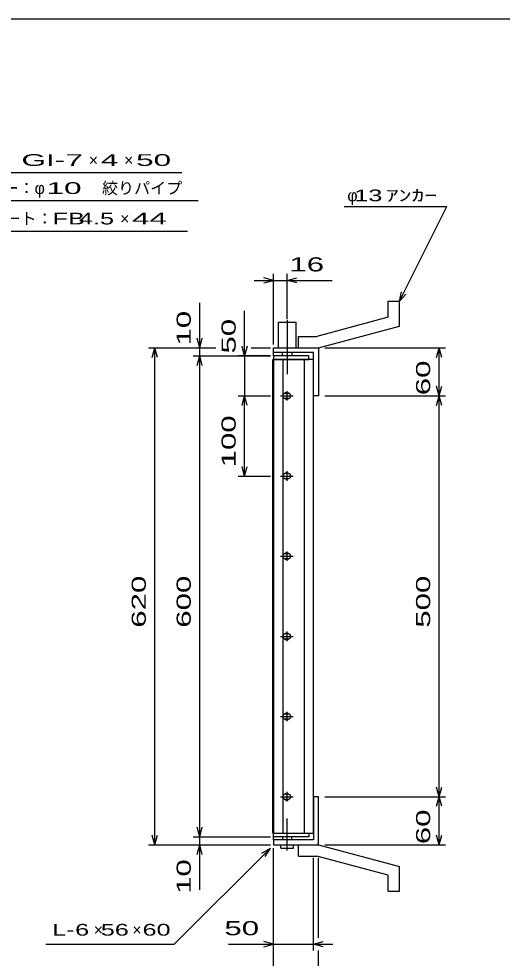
# Model space of a CAD drawing. Units: millimetres, scale not verified. Extents: x -1456 to 1389, y -1026 to 839.
# Drawn here: x -529 to 74, y -333 to 839 of the extents above; entities that cross this region are included whole.
import ezdxf
from ezdxf.enums import TextEntityAlignment as Align

# ---------------------------------------------------------------- set-up
doc = ezdxf.new("R2010")
doc.units = ezdxf.units.MM
doc.header["$LTSCALE"] = 8
doc.linetypes.add('LONG_DASHED_DOTTED', pattern=[15.25, 12, -1.5, 0.25, -1.5])
for name, color, linetype, lineweight in [('0_2', 150, 'Continuous', 25), ('16', 3, 'Continuous', 25), ('19', 6, 'Continuous', 25), ('22', 4, 'Continuous', 25)]:
    doc.layers.add(name, color=color, linetype=linetype, lineweight=lineweight)
doc.styles.add('ベクトル', font='')
doc.styles.get('ベクトル').set_extended_font_data('ベクトル')

msp = doc.modelspace()

# ---------------------------------------------------------------- linework, layer by layer
at = {"layer": '0_2'}
msp.add_line((-1379.2, 838.8), (1388.8, 838.8), dxfattribs=at)
at = {"layer": '16'}
for p, q in [((-211.7, -177), (-211.7, 414)), ((-211.7, 414), (-211, 414)), ((-167, 418.5), (-211, 418.5)), ((-211, 418.5), (-211, 414)), ((-211, 414), (-167, 414)), ((-211, 414), (-211, -177)), ((-161, 414), (-211, 414)), ((-199.5, 414), (-199.5, -177)), ((-172.5, -177), (-172.5, 414)), ((-167, 414), (-167, 418.5)), ((-161, -177), (-161, 414)), ((-202.5, 368.5), (-186.5, 368.5)), ((-192.5, 371.5), (-196.5, 371.5)), ((-196.5, 365.5), (-192.5, 365.5)), ((-194.5, 374.5), (-194.5, 362.5)), ((-192.5, 271.5), (-196.5, 271.5)), ((-194.5, 274.5), (-194.5, 262.5)), ((-202.5, 268.5), (-186.5, 268.5)), ((-196.5, 265.5), (-192.5, 265.5)), ((-202.5, 168.5), (-186.5, 168.5)), ((-192.5, 171.5), (-196.5, 171.5)), ((-196.5, 165.5), (-192.5, 165.5)), ((-194.5, 174.5), (-194.5, 162.5)), ((-192.5, 71.5), (-196.5, 71.5)), ((-194.5, 74.5), (-194.5, 62.5)), ((-202.5, 68.5), (-186.5, 68.5)), ((-196.5, 65.5), (-192.5, 65.5)), ((-202.5, -31.5), (-186.5, -31.5)), ((-192.5, -28.5), (-196.5, -28.5)), ((-196.5, -34.5), (-192.5, -34.5)), ((-194.5, -25.5), (-194.5, -37.5)), ((-192.5, -128.5), (-196.5, -128.5)), ((-194.5, -125.5), (-194.5, -137.5)), ((-202.5, -131.5), (-186.5, -131.5)), ((-196.5, -134.5), (-192.5, -134.5)), ((-211, -177), (-211.7, -177)), ((-211, -177), (-167, -177)), ((-211, -181.5), (-211, -177)), ((-211, -177), (-161, -177)), ((-167, -181.5), (-211, -181.5)), ((-167, -177), (-167, -181.5))]:
    msp.add_line(p, q, dxfattribs=at)
for centre, radius, start, end in [((-196.5, 368.5), 3, 90, 270), ((-194.5, 368.5), 4, 46.6, 133.4), ((-194.5, 368.5), 4, 226.6, 313.4), ((-192.5, 368.5), 3, 270, 90), ((-196.5, 268.5), 3, 90, 270), ((-194.5, 268.5), 4, 46.6, 133.4), ((-192.5, 268.5), 3, 270, 90), ((-194.5, 268.5), 4, 226.6, 313.4), ((-196.5, 168.5), 3, 90, 270), ((-194.5, 168.5), 4, 46.6, 133.4), ((-194.5, 168.5), 4, 226.6, 313.4), ((-192.5, 168.5), 3, 270, 90), ((-196.5, 68.5), 3, 90, 270), ((-194.5, 68.5), 4, 46.6, 133.4), ((-192.5, 68.5), 3, 270, 90), ((-194.5, 68.5), 4, 226.6, 313.4), ((-196.5, -31.5), 3, 90, 270), ((-194.5, -31.5), 4, 46.6, 133.4), ((-194.5, -31.5), 4, 226.6, 313.4), ((-192.5, -31.5), 3, 270, 90), ((-196.5, -131.5), 3, 90, 270), ((-194.5, -131.5), 4, 46.6, 133.4), ((-192.5, -131.5), 3, 270, 90), ((-194.5, -131.5), 4, 226.6, 313.4)]:
    msp.add_arc(centre, radius, start, end, dxfattribs=at)
at = {"layer": '19'}
for p, q in [((-68, 486.5), (-54, 486.5)), ((-68, 466.5), (-68, 486.5)), ((-54, 455.5), (-54, 486.5)), ((-205, 428.5), (-205, 460.5)), ((-205, 460.5), (-183, 460.5)), ((-183, 428.5), (-183, 460.5)), ((-68, 466.5), (-157, 442.5)), ((-155, 428.5), (-54, 455.5)), ((-180, 442.5), (-157, 442.5)), ((-180, 428.5), (-180, 442.5)), ((-211, 418.5), (-211, 428.5)), ((-211, 422.5), (-211, 428.5)), ((-211, 428.5), (-156, 428.5)), ((-161, 422.5), (-211, 422.5)), ((-200, 418.5), (-200, 422.5)), ((-188, 422.5), (-188, 418.5)), ((-180, 428.5), (-155, 428.5)), ((-161, 368.5), (-161, 422.5)), ((-156, 428.5), (-155, 427.5)), ((-155, 427.5), (-155, 368.5)), ((-155, 368.5), (-161, 368.5)), ((-155, -131.5), (-161, -131.5)), ((-161, -131.5), (-161, -185.5)), ((-155, -190.5), (-155, -131.5)), ((-211, -185.5), (-211, -175.5)), ((-211, -185.5), (-211, -191.5)), ((-161, -185.5), (-211, -185.5)), ((-200, -181.5), (-200, -185.5)), ((-188, -185.5), (-188, -181.5)), ((-211, -191.5), (-156, -191.5)), ((-202, -195.5), (-202, -191.5)), ((-202, -195.5), (-186, -195.5)), ((-186, -195.5), (-186, -191.5)), ((-180, -191.5), (-155, -191.5)), ((-180, -205.5), (-180, -191.5)), ((-156, -191.5), (-155, -190.5)), ((-155, -191.5), (-54, -218.5)), ((-180, -205.5), (-157, -205.5)), ((-68, -229.5), (-157, -205.5)), ((-54, -249.5), (-54, -218.5)), ((-68, -249.5), (-68, -229.5)), ((-68, -249.5), (-54, -249.5))]:
    msp.add_line(p, q, dxfattribs=at)
at = {"layer": '19', "linetype": 'LONG_DASHED_DOTTED'}
for p, q in [((-194, 463.5), (-194, 395.5)), ((-194, -198.5), (-194, -158.5))]:
    msp.add_line(p, q, dxfattribs=at)
at = {"layer": '22'}
for p, q in [((-693.2, 647), (-325.2, 647)), ((-656.8, 612), (-304.8, 612)), ((-123, 604.5), (5, 604.5)), ((-54, 486.5), (5, 604.5)), ((-654.2, 574), (-318.2, 574)), ((-211, 512.5), (-223, 515.7)), ((-211, 432.5), (-211, 520.5)), ((-194, 464.5), (-194, 520.5)), ((-194, 512.5), (-182, 515.7)), ((-235, 512.5), (-211, 512.5)), ((-223, 509.3), (-211, 512.5)), ((-211, 512.5), (-194, 512.5)), ((-182, 509.3), (-194, 512.5)), ((-194, 512.5), (-138, 512.5)), ((-54, 486.5), (-51.6, 498.2)), ((-54, 486.5), (-46, 495.3)), ((-303, 428.5), (-303, 484.5)), ((-247, 418.5), (-247, 474.5)), ((-303, 428.5), (-306.2, 440.5)), ((-303, 428.5), (-299.8, 440.5)), ((-367, 428.5), (-283, 428.5)), ((-362.2, 416.5), (-359, 428.5)), ((-355.8, 416.5), (-359, 428.5)), ((-359, -191.5), (-359, 428.5)), ((-311, 428.5), (-283, 428.5)), ((-303, 418.5), (-303, 428.5)), ((-247, 418.5), (-250.2, 430.5)), ((-243.8, 430.5), (-247, 418.5)), ((-239, 428.5), (-215, 428.5)), ((-239, 428.5), (-215, 428.5)), ((-147, 428.5), (3.4, 428.5)), ((-7.8, 416.5), (-4.6, 428.5)), ((-1.4, 416.5), (-4.6, 428.5)), ((-4.6, 368.5), (-4.6, 428.5)), ((-311, 418.5), (-215, 418.5)), ((-306.2, 406.5), (-303, 418.5)), ((-299.8, 406.5), (-303, 418.5)), ((-303, -181.5), (-303, 418.5)), ((-215, 418.5), (-255, 418.5)), ((-247, 418.5), (-247, 368.5)), ((-4.6, 368.5), (-7.8, 380.5)), ((-4.6, 368.5), (-1.4, 380.5)), ((-255, 368.5), (-215, 368.5)), ((-250.2, 356.5), (-247, 368.5)), ((-243.8, 356.5), (-247, 368.5)), ((-247, 268.5), (-247, 368.5)), ((-147, 368.5), (3.4, 368.5)), ((-7.8, 356.5), (-4.6, 368.5)), ((-1.4, 356.5), (-4.6, 368.5)), ((-4.6, -131.5), (-4.6, 368.5)), ((-247, 268.5), (-250.2, 280.5)), ((-247, 268.5), (-243.8, 280.5)), ((-255, 268.5), (-215, 268.5)), ((-4.6, -131.5), (-7.8, -119.5)), ((-4.6, -131.5), (-1.4, -119.5)), ((-147, -131.5), (3.4, -131.5)), ((-7.8, -143.5), (-4.6, -131.5)), ((-1.4, -143.5), (-4.6, -131.5)), ((-4.6, -191.5), (-4.6, -131.5)), ((-303, -181.5), (-306.2, -169.5)), ((-303, -181.5), (-299.8, -169.5)), ((-359, -191.5), (-362.2, -179.5)), ((-359, -191.5), (-355.8, -179.5)), ((-311, -181.5), (-215, -181.5)), ((-303, -191.5), (-303, -181.5)), ((-4.6, -191.5), (-7.8, -179.5)), ((-4.6, -191.5), (-1.4, -179.5)), ((-367, -191.5), (-215, -191.5)), ((-335, -315.5), (-215, -195.5)), ((-311, -191.5), (-215, -191.5)), ((-306.2, -203.5), (-303, -191.5)), ((-299.8, -203.5), (-303, -191.5)), ((-303, -247.5), (-303, -191.5)), ((-225.4, -201.9), (-215, -195.5)), ((-221.4, -205.9), (-215, -195.5)), ((-211, -323.5), (-211, -195.5)), ((-211, -379.5), (-211, -195.5)), ((-147, -191.5), (3.4, -191.5)), ((-161, -323.5), (-161, -207.7)), ((-155, -307.5), (-155, -207.7)), ((-495, -315.5), (-335, -315.5)), ((-267, -315.5), (-211, -315.5)), ((-211, -315.5), (-223, -312.3)), ((-223, -318.7), (-211, -315.5)), ((-211, -315.5), (-161, -315.5)), ((-161, -315.5), (-149, -312.3)), ((-149, -318.7), (-161, -315.5)), ((-161, -315.5), (-137, -315.5)), ((-155, -379.5), (-155, -323.5))]:
    msp.add_line(p, q, dxfattribs=at)

# ---------------------------------------------------------------- texts
at = {"layer": '22', "color": 2, "style": 'ベクトル'}
for s, height, width, p in [('GI-', 14.66, 2, (-525.2, 662.6)), (' 7 ', 14.66, 2, (-481.2, 662.6)), (' 4 ', 14.66, 2, (-437.2, 662.6)), (' 50 ', 14.66, 2, (-393.2, 662.6)), (' 10 ', 14.66, 2, (-504.8, 627.6)), (' 13 ', 14.66, 1.6, (-119, 618.5)), ('ｱﾝｶｰ', 14.66, 1.6, (-71, 618.5)), ('FB', 14.66, 1.6, (-486.2, 589.6)), (' 4.5 ', 14.66, 1.6, (-462.2, 589.6)), (' 44 ', 14.66, 2, (-398.2, 589.6)), (' 16 ', 17.6, 1.65, (-202, 532.5)), ('L-', 14.66, 1.6, (-487, -297.5)), (' 6 ', 14.66, 1.6, (-467, -297.5)), (' 56 ', 14.66, 1.6, (-435, -297.5)), (' 60 ', 14.66, 1.6, (-383, -297.5)), (' 50 ', 17.6, 1.65, (-283, -295.5))]:
    msp.add_text(s, height=height, dxfattribs=dict(at, width=width)).set_placement(p, align=Align.MIDDLE_LEFT)
for s, height, p in [('×', 14.7, (-441.2, 662.6)), ('×', 14.7, (-397.2, 662.6)), ('ツイストバー：', 14.66, (-648.8, 627.6)), ('絞りパイプ', 14.66, (-424.8, 627.6)), ('φ', 14.7, (-508.8, 627.6)), ('φ', 14.7, (-119, 618.5)), ('エンドプレート：', 14.66, (-646.2, 589.6)), ('×', 14.7, (-402.2, 589.6)), ('×', 14.7, (-435, -297.5)), ('×', 14.7, (-387, -297.5))]:
    msp.add_text(s, height=height, dxfattribs=at).set_placement(p, align=Align.MIDDLE_LEFT)
at = {"layer": '22', "color": 2, "style": 'ベクトル', "width": 1.65}
for s, p in [(' 10 ', (-323, 420.5)), (' 50 ', (-267, 410.5)), (' 60 ', (-24.6, 358.5)), (' 100 ', (-267, 268.5)), (' 620 ', (-379, 68.5)), (' 600 ', (-323, 68.5)), (' 500 ', (-24.6, 68.5)), (' 60 ', (-24.6, -201.5)), (' 10 ', (-323, -263.5))]:
    msp.add_text(s, height=17.6, rotation=90, dxfattribs=at).set_placement(p, align=Align.MIDDLE_LEFT)

doc.saveas('drawing.dxf')
